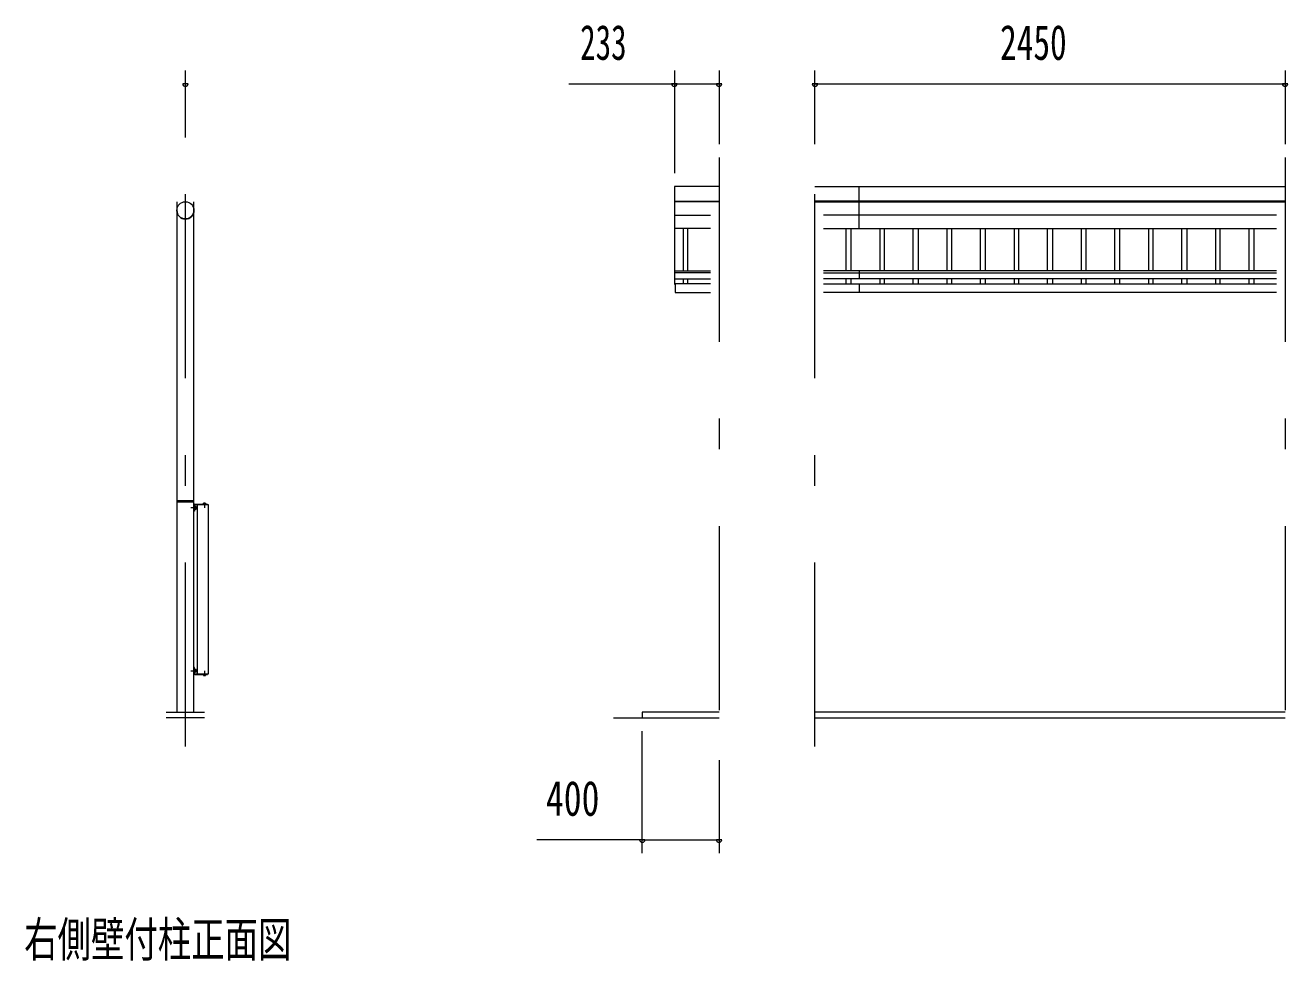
# Model space of a CAD drawing. Units: millimetres, scale not verified. Extents: x -34086 to 34091, y -14700 to 14700.
# Drawn here: x -27096 to -20516, y 1862 to 6738 of the extents above; entities that cross this region are included whole.
import ezdxf
from ezdxf.enums import TextEntityAlignment as Align

# ---------------------------------------------------------------- set-up
doc = ezdxf.new("R2010")
doc.units = ezdxf.units.MM
doc.header["$LTSCALE"] = 80
doc.linetypes.add('USER3', pattern=[24, 12, -5, 2, -5])
for name, color, linetype, lineweight in [('0-2_1-07BOLD', 7, 'Continuous', 18), ('0-3_1-27CENTER', 3, 'USER3', 18), ('0-4_1-47THIN', 4, 'Continuous', 18), ('0-5_1-57DIM', 3, 'Continuous', 18)]:
    doc.layers.add(name, color=color, linetype=linetype, lineweight=lineweight)
doc.styles.add('ＭＳ ゴシック', font='')
doc.styles.get('ＭＳ ゴシック').set_extended_font_data('MS Gothic')

msp = doc.modelspace()

# ---------------------------------------------------------------- linework, layer by layer
at = {"layer": '0-2_1-07BOLD'}
for p, q in [((-22980.22, 5896.54), (-20530.22, 5896.54)), ((-22750.22, 5678.35), (-22750.22, 5896.54)), ((-26306.22, 5817.32), (-26306.22, 3157.53)), ((-26217.12, 3157.53), (-26217.12, 5817.32)), ((-23713.22, 5821.39), (-23480.22, 5821.39)), ((-23480.22, 5817.32), (-23713.22, 5817.32)), ((-20530.22, 5821.39), (-22980.22, 5821.39)), ((-22980.22, 5817.32), (-20530.22, 5817.32)), ((-23713.22, 5747.84), (-23524.77, 5747.84)), ((-20574.77, 5747.84), (-22935.67, 5747.84)), ((-23524.77, 5678.35), (-23713.22, 5678.35)), ((-22935.67, 5678.35), (-20574.77, 5678.35)), ((-23713.22, 5456.72), (-23524.77, 5456.72)), ((-23524.77, 5446.3), (-23713.22, 5446.3)), ((-23713.22, 5416.69), (-23524.77, 5416.69)), ((-20574.77, 5456.72), (-22935.67, 5456.72)), ((-22935.67, 5446.3), (-20574.77, 5446.3)), ((-20574.77, 5416.69), (-22935.67, 5416.69)), ((-22750.22, 5456.72), (-22750.22, 5416.69)), ((-23524.77, 5390.36), (-23708.22, 5390.36)), ((-22935.67, 5390.36), (-20574.77, 5390.36)), ((-20574.77, 5345.36), (-22935.67, 5345.36)), ((-22750.22, 5390.36), (-22750.22, 5345.36)), ((-26217.12, 4252.53), (-26306.22, 4252.53)), ((-26303.22, 4260.53), (-26220.12, 4260.53)), ((-26212.32, 4224.53), (-26210.32, 4222.53)), ((-26210.32, 4220.53), (-26212.32, 4222.53)), ((-26210.32, 4226.29), (-26205.52, 4226.29)), ((-26205.52, 4218.78), (-26210.32, 4218.78)), ((-26200.92, 4237.53), (-26200.92, 3357.53)), ((-26165, 4245.83), (-26165, 4242.33)), ((-26159.24, 4242.33), (-26159.24, 4245.83)), ((-26212.32, 3364.03), (-26213.92, 3364.03)), ((-26212.92, 3357.53), (-26140.92, 3357.53)), ((-26212.32, 3380.33), (-26210.32, 3380.33)), ((-26210.32, 3374.54), (-26212.32, 3372.53)), ((-26212.32, 3370.54), (-26210.32, 3372.53)), ((-26210.32, 3376.29), (-26205.52, 3376.29)), ((-26210.32, 3368.78), (-26205.52, 3368.78)), ((-26205.52, 3365.03), (-26210.32, 3365.03)), ((-26165, 3349.24), (-26165, 3352.73)), ((-26159.24, 3352.73), (-26159.24, 3349.24)), ((-26361.67, 3157.54), (-26161.67, 3157.54)), ((-26161.67, 3127.53), (-26361.67, 3127.53)), ((-24030.21, 3127.54), (-23480.22, 3127.54)), ((-20530.22, 3157.54), (-22980.22, 3157.54)), ((-22980.22, 3127.54), (-20530.22, 3127.54))]:
    msp.add_line(p, q, dxfattribs=at)
for points in [[(-23480.22, 5896.54), (-23713.22, 5896.54), (-23713.22, 5387.78), (-23708.22, 5387.78)], [(-23708.22, 5390.36), (-23708.22, 5345.36), (-23524.77, 5345.36)], [(-26213.92, 4236.53), (-26213.92, 4205.74), (-26217.12, 4205.74)], [(-26213.92, 4214.03), (-26212.32, 4214.03), (-26212.32, 4231.03), (-26213.92, 4231.03)], [(-26212.92, 4240.73), (-26147.12, 4240.73), (-26147.12, 4237.53)], [(-26140.92, 3357.53), (-26140.92, 4237.53), (-26212.92, 4237.53)], [(-26212.32, 4230.33), (-26210.32, 4230.33), (-26210.32, 4214.73), (-26212.32, 4214.73)], [(-26210.32, 4215.02), (-26205.52, 4215.02), (-26204.82, 4216.23), (-26204.82, 4228.83), (-26205.52, 4230.04), (-26210.32, 4230.04)], [(-26155.87, 4240.73), (-26155.87, 4242.33), (-26168.37, 4242.33), (-26168.37, 4240.73)], [(-26167.9, 4242.33), (-26167.9, 4245.83), (-26167.02, 4246.33), (-26157.22, 4246.33), (-26156.35, 4245.83), (-26156.35, 4242.33)], [(-26213.92, 3358.53), (-26213.92, 3389.33), (-26217.12, 3389.33)], [(-26212.32, 3364.03), (-26212.32, 3381.04), (-26213.92, 3381.04)], [(-26212.92, 3354.33), (-26147.12, 3354.33), (-26147.12, 3357.53)], [(-26210.32, 3380.33), (-26210.32, 3364.74), (-26212.32, 3364.74)], [(-26205.52, 3365.03), (-26204.82, 3366.23), (-26204.82, 3378.83), (-26205.52, 3380.04), (-26210.32, 3380.04)], [(-26155.87, 3354.33), (-26155.87, 3352.73), (-26168.37, 3352.73), (-26168.37, 3354.33)], [(-26167.9, 3352.73), (-26167.9, 3349.24), (-26167.02, 3348.73), (-26157.22, 3348.73), (-26156.35, 3349.24), (-26156.35, 3352.73)], [(-23480.22, 3157.54), (-23880.22, 3157.54), (-23880.22, 3127.54)]]:
    msp.add_lwpolyline(points, dxfattribs=at)
msp.add_circle((-26261.67, 5772.77), 44.55, dxfattribs=at)
for centre, radius, start, end in [((-26261.67, 5772.08), 44.55, 180, 0), ((-26303.22, 4257.53), 3, 90, 180), ((-26220.12, 4257.53), 3, 0, 90), ((-26212.92, 4236.53), 4.2, 90, 180), ((-26212.92, 4236.53), 1, 90, 180), ((-26207.7, 4228.16), 2.88, 319.27318, 360), ((-26215.28, 4222.53), 10.46, 338.97459, 21.0237), ((-26207.7, 4216.9), 2.88, 0, 40.72682), ((-26166.45, 4244.01), 2.32, 51.46857, 90), ((-26162.12, 4237.82), 8.51, 70.17088, 109.83133), ((-26157.79, 4244.02), 2.32, 90, 128.54623), ((-26212.92, 3358.53), 4.2, 180, 270), ((-26212.92, 3358.53), 1, 180, 270), ((-26207.7, 3378.16), 2.88, 319.27318, 360), ((-26215.28, 3372.53), 10.46, 338.9763, 21.02541), ((-26207.7, 3366.91), 2.88, 0, 40.72682), ((-26166.45, 3351.05), 2.32, 270, 308.53143), ((-26162.12, 3357.24), 8.51, 250.16867, 289.82912), ((-26157.79, 3351.05), 2.32, 231.45377, 270)]:
    msp.add_arc(centre, radius, start, end, dxfattribs=at)
at = {"layer": '0-3_1-27CENTER'}
for p, q in [((-26261.67, 2977.53), (-26261.67, 6047.53)), ((-23480.22, 6047.54), (-23480.22, 2977.54)), ((-22980.22, 2977.54), (-22980.22, 6047.54)), ((-20530.22, 6047.54), (-20530.22, 2977.54)), ((-26200.81, 4222.53), (-26232.73, 4222.53)), ((-26162.12, 4249.24), (-26162.12, 4223.06)), ((-26232.73, 3372.53), (-26200.81, 3372.53)), ((-26162.12, 3372.01), (-26162.12, 3345.82))]:
    msp.add_line(p, q, dxfattribs=at)
at = {"layer": '0-4_1-47THIN'}
for p, q in [((-23667.71, 5678.35), (-23667.71, 5456.72)), ((-23642.71, 5456.72), (-23642.71, 5678.35)), ((-22817.71, 5456.72), (-22817.71, 5678.35)), ((-22792.71, 5678.35), (-22792.71, 5456.72)), ((-22642.71, 5678.35), (-22642.71, 5456.72)), ((-22617.71, 5456.72), (-22617.71, 5678.35)), ((-22467.71, 5456.72), (-22467.71, 5678.35)), ((-22442.71, 5678.35), (-22442.71, 5456.72)), ((-22292.71, 5678.35), (-22292.71, 5456.72)), ((-22267.71, 5456.72), (-22267.71, 5678.35)), ((-22117.71, 5456.72), (-22117.71, 5678.35)), ((-22092.71, 5678.35), (-22092.71, 5456.72)), ((-21942.71, 5678.35), (-21942.71, 5456.72)), ((-21917.71, 5456.72), (-21917.71, 5678.35)), ((-21767.71, 5456.72), (-21767.71, 5678.35)), ((-21742.71, 5678.35), (-21742.71, 5456.72)), ((-21592.71, 5678.35), (-21592.71, 5456.72)), ((-21567.71, 5456.72), (-21567.71, 5678.35)), ((-21417.71, 5456.72), (-21417.71, 5678.35)), ((-21392.71, 5678.35), (-21392.71, 5456.72)), ((-21242.71, 5678.35), (-21242.71, 5456.72)), ((-21217.71, 5456.72), (-21217.71, 5678.35)), ((-21067.72, 5456.72), (-21067.72, 5678.35)), ((-21042.71, 5678.35), (-21042.71, 5456.72)), ((-20892.71, 5678.35), (-20892.71, 5456.72)), ((-20867.71, 5456.72), (-20867.71, 5678.35)), ((-20717.71, 5456.72), (-20717.71, 5678.35)), ((-20692.71, 5678.35), (-20692.71, 5456.72)), ((-23667.71, 5416.69), (-23667.71, 5390.36)), ((-23642.71, 5390.36), (-23642.71, 5416.69)), ((-22817.71, 5390.36), (-22817.71, 5416.69)), ((-22792.71, 5416.69), (-22792.71, 5390.36)), ((-22642.71, 5416.69), (-22642.71, 5390.36)), ((-22617.71, 5390.36), (-22617.71, 5416.69)), ((-22467.71, 5390.36), (-22467.71, 5416.69)), ((-22442.71, 5416.69), (-22442.71, 5390.36)), ((-22292.71, 5416.69), (-22292.71, 5390.36)), ((-22267.71, 5390.36), (-22267.71, 5416.69)), ((-22117.71, 5390.36), (-22117.71, 5416.69)), ((-22092.71, 5416.69), (-22092.71, 5390.36)), ((-21942.71, 5416.69), (-21942.71, 5390.36)), ((-21917.71, 5390.36), (-21917.71, 5416.69)), ((-21767.71, 5390.36), (-21767.71, 5416.69)), ((-21742.71, 5416.69), (-21742.71, 5390.36)), ((-21592.71, 5416.69), (-21592.71, 5390.36)), ((-21567.71, 5390.36), (-21567.71, 5416.69)), ((-21417.71, 5390.36), (-21417.71, 5416.69)), ((-21392.71, 5416.69), (-21392.71, 5390.36)), ((-21242.71, 5416.69), (-21242.71, 5390.36)), ((-21217.71, 5390.36), (-21217.71, 5416.69)), ((-21067.72, 5390.36), (-21067.72, 5416.69)), ((-21042.71, 5416.69), (-21042.71, 5390.36)), ((-20892.71, 5416.69), (-20892.71, 5390.36)), ((-20867.71, 5390.36), (-20867.71, 5416.69)), ((-20717.71, 5390.36), (-20717.71, 5416.69)), ((-20692.71, 5416.69), (-20692.71, 5390.36))]:
    msp.add_line(p, q, dxfattribs=at)
at = {"layer": '0-5_1-57DIM'}
for p, q in [((-26261.68, 6152.53), (-26261.68, 6502.53)), ((-23713.22, 6502.54), (-23713.22, 5966.54)), ((-23480.22, 6502.54), (-23480.22, 6117.54)), ((-22980.22, 6117.54), (-22980.22, 6502.54)), ((-20530.22, 6502.54), (-20530.22, 6117.54)), ((-26247.68, 6432.53), (-26275.68, 6432.53)), ((-24262.72, 6432.54), (-23713.22, 6432.54)), ((-23699.22, 6432.54), (-23727.22, 6432.54)), ((-23713.22, 6432.54), (-23480.22, 6432.54)), ((-23466.22, 6432.54), (-23494.22, 6432.54)), ((-22966.22, 6432.54), (-22994.22, 6432.54)), ((-22980.22, 6432.54), (-20530.22, 6432.54)), ((-20516.22, 6432.54), (-20544.22, 6432.54)), ((-23880.22, 2422.54), (-23880.22, 3057.54)), ((-23480.22, 2907.54), (-23480.22, 2422.54)), ((-23880.22, 2492.54), (-24429.72, 2492.54)), ((-23866.22, 2492.54), (-23894.22, 2492.54)), ((-23880.22, 2492.54), (-23480.22, 2492.54)), ((-23466.22, 2492.54), (-23494.22, 2492.54))]:
    msp.add_line(p, q, dxfattribs=at)
for centre in [(-26261.68, 6432.53), (-23713.22, 6432.54), (-23480.22, 6432.54), (-22980.22, 6432.54), (-20530.22, 6432.54), (-23880.22, 2492.54), (-23480.22, 2492.54)]:
    msp.add_arc(centre, 14, 180, 0, dxfattribs=at)

# ---------------------------------------------------------------- texts
at = {"layer": '0-5_1-57DIM', "color": 7, "style": 'ＭＳ ゴシック'}
for s, width, p in [('233', 0.65, (-24204.16, 6502.54)), ('2450', 0.7, (-22015.63, 6502.54)), ('400', 0.75, (-24382.64, 2562.54)), ('右側壁付柱正面図', 0.7, (-27101.67, 1827.4))]:
    msp.add_text(s, height=182.3, dxfattribs=dict(at, width=width)).set_placement(p, align=Align.BOTTOM_LEFT)

doc.saveas('drawing.dxf')
